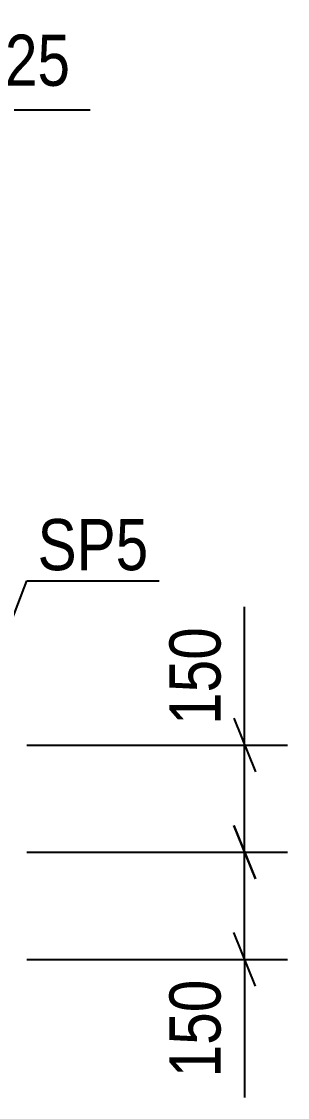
# Model space of a CAD drawing. Header units: millimetres. Extents: x 0 to 1189, y 0 to 841.
# Drawn here: x 1048.7 to 1063.6, y 429.2 to 489.5 of the extents above; entities that cross this region are included whole.
import ezdxf

# ---------------------------------------------------------------- set-up
doc = ezdxf.new("R2010")
doc.units = ezdxf.units.MM
doc.styles.add('Arial Narrow', font='ARIALN.TTF', dxfattribs={"height": 0.2})

# ---------------------------------------------------------------- blocks, each defined once
blk = doc.blocks.new('StraightDimension-761554296-4047 - 3595')
at = {"color": 7, "linetype": 'Continuous'}
for p, q in [((1060.614, 444.446), (1061.814, 441.446)), ((1049.01, 442.946), (1063.614, 442.946)), ((1061.214, 436.946), (1061.214, 442.946)), ((1061.814, 435.446), (1060.614, 438.446)), ((1049.01, 436.946), (1063.614, 436.946)), ((1061.214, 436.946), (1061.214, 429.212)), ((1061.214, 436.946), (1061.214, 429.212))]:
    blk.add_line(p, q, dxfattribs=at)
at = {"color": 0}
blk.add_wipeout([(1060.464, 436.421), (1056.264, 436.421), (1056.264, 429.737), (1060.464, 429.737)], dxfattribs=at)
at = {"color": 3, "style": 'Arial Narrow'}
blk.add_text('150', height=2.8633, rotation=90.00021, dxfattribs=at).set_placement((1059.864, 430.337))
blk = doc.blocks.new('StraightDimension-761554296-4060 - 3595')
at = {"color": 7, "linetype": 'Continuous'}
for p, q in [((1061.214, 448.946), (1061.214, 456.681)), ((1061.214, 448.946), (1061.214, 456.681)), ((1060.614, 450.446), (1061.814, 447.446)), ((1049.01, 448.946), (1063.614, 448.946)), ((1061.214, 442.946), (1061.214, 448.946)), ((1061.814, 441.446), (1060.614, 444.446)), ((1049.01, 442.946), (1063.614, 442.946))]:
    blk.add_line(p, q, dxfattribs=at)
at = {"color": 0}
blk.add_wipeout([(1060.464, 456.156), (1056.264, 456.156), (1056.264, 449.471), (1060.464, 449.471)], dxfattribs=at)
at = {"color": 3, "style": 'Arial Narrow'}
blk.add_text('150', height=2.8633, rotation=90.00021, dxfattribs=at).set_placement((1059.864, 450.071))
blk = doc.blocks.new('StraightDimension-761554296-10658 - 3595')
at = {"color": 7, "linetype": 'Continuous'}
for p, q in [((1045.66, 435.147), (1045.66, 487.359)), ((1046.66, 435.146), (1046.66, 487.359)), ((1044.16, 483.909), (1047.16, 485.109)), ((1048.16, 485.109), (1045.16, 483.909)), ((1045.66, 484.509), (1046.66, 484.509)), ((1046.66, 484.509), (1052.566, 484.509)), ((1046.66, 484.509), (1052.566, 484.509))]:
    blk.add_line(p, q, dxfattribs=at)
at = {"color": 0}
blk.add_wipeout([(1052.041, 485.259), (1052.041, 489.459), (1047.185, 489.459), (1047.185, 485.259)], dxfattribs=at)
at = {"color": 3, "style": 'Arial Narrow'}
blk.add_text('25', height=2.8633, dxfattribs=at).set_placement((1047.785, 485.859))
blk = doc.blocks.new('Mark-761554296-3804 - 3595')
at = {"color": 30, "linetype": 'Continuous'}
for p, q in [((1046.443, 451.411), (1049.016, 458.137)), ((1049.016, 458.137), (1056.427, 458.137))]:
    blk.add_line(p, q, dxfattribs=at)
at = {"color": 0}
blk.add_wipeout([(1055.827, 458.737), (1055.827, 461.737), (1049.616, 461.737), (1049.616, 458.737)], dxfattribs=at)
blk.add_wipeout([(1055.827, 458.737), (1055.827, 461.737), (1049.616, 461.737), (1049.616, 458.737)], dxfattribs=at)
at = {"color": 3, "style": 'Arial Narrow'}
blk.add_text('SP5', height=2.8633, dxfattribs=at).set_placement((1049.616, 458.737))

msp = doc.modelspace()

# ---------------------------------------------------------------- block references
msp.add_blockref('StraightDimension-761554296-4047 - 3595', (0, 0))

# ---------------------------------------------------------------- next in the draw order: block references
msp.add_blockref('StraightDimension-761554296-4060 - 3595', (0, 0))

# ---------------------------------------------------------------- next in the draw order: block references
msp.add_blockref('StraightDimension-761554296-10658 - 3595', (0, 0))

# ---------------------------------------------------------------- next in the draw order: block references
msp.add_blockref('Mark-761554296-3804 - 3595', (0, 0))

doc.saveas('drawing.dxf')
